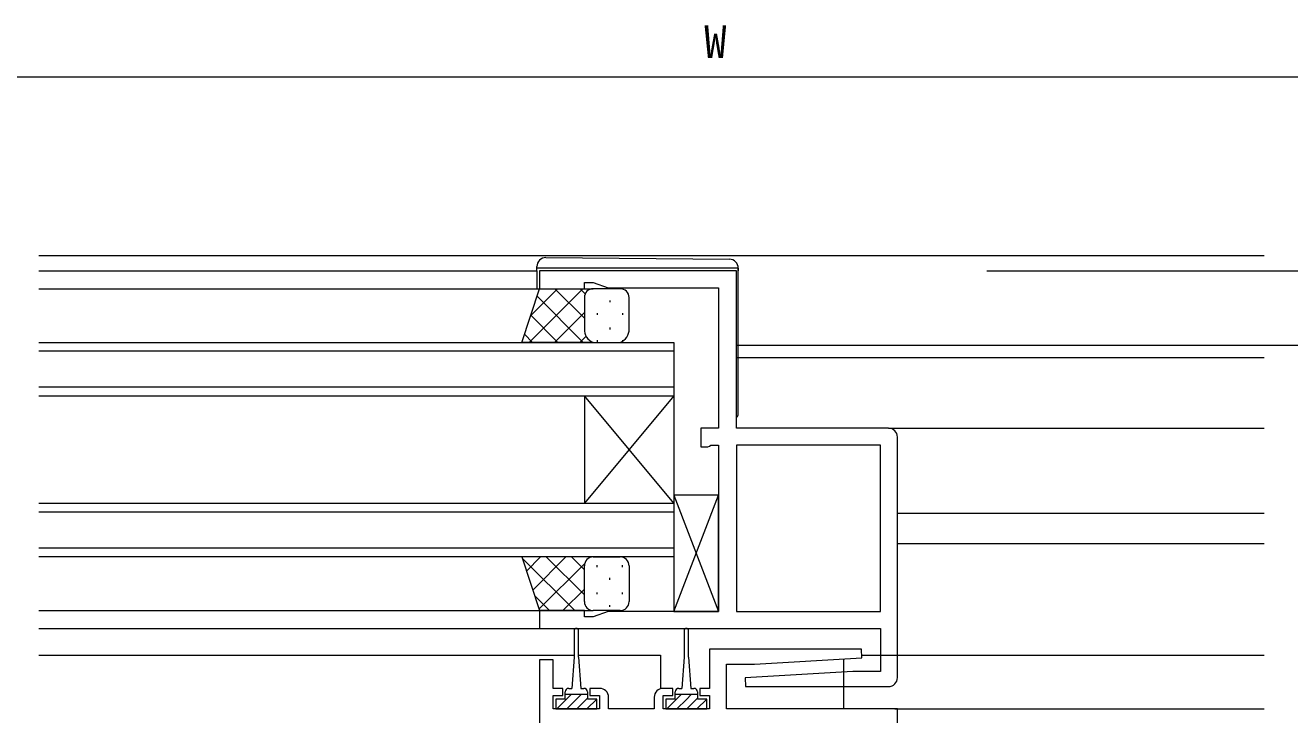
# Model space of a CAD drawing. Units: millimetres, scale not verified. Extents: x -594 to 539, y -420 to 386.
# Drawn here: x 115.9 to 257.2, y -48.6 to 28.5 of the extents above; entities that cross this region are included whole.
import ezdxf
from ezdxf.enums import TextEntityAlignment as Align

# ---------------------------------------------------------------- set-up
doc = ezdxf.new("R2010")
doc.units = ezdxf.units.MM
doc.header["$LTSCALE"] = 2
for name, color, linetype, lineweight in [('0-3_YKK_11', 7, 'Continuous', 9), ('0-4_YKK_12', 2, 'Continuous', 9), ('0-5_YKK_13', 4, 'Continuous', 9), ('0-7_YKK_D', 6, 'Continuous', 9), ('0-8_YSS_K', 3, 'Continuous', 9)]:
    doc.layers.add(name, color=color, linetype=linetype, lineweight=lineweight)
doc.styles.add('ＭＳ ゴシック', font='')
doc.styles.get('ＭＳ ゴシック').set_extended_font_data('MS Gothic')

msp = doc.modelspace()

# ---------------------------------------------------------------- linework, layer by layer
at = {"layer": '0-3_YKK_11'}
for p, q in [((173.363, 1.034), (173.363, -0.966)), ((195.363, 1.034), (173.363, 1.034)), ((195.363, -16.566), (195.363, 1.034)), ((173.363, -0.966), (178.363, -0.966)), ((178.363, -0.266), (179.363, -0.266)), ((178.363, -0.966), (178.363, -0.266)), ((179.363, -0.266), (181.012, -0.866)), ((181.012, -0.866), (193.363, -0.866)), ((193.363, -0.866), (193.363, -16.566)), ((191.363, -16.566), (191.363, -18.666)), ((193.363, -16.566), (191.363, -16.566)), ((212.363, -16.566), (195.363, -16.566)), ((213.363, -44.466), (213.363, -17.566)), ((191.363, -18.666), (192.163, -18.666)), ((192.163, -18.666), (192.336, -18.566)), ((192.336, -18.566), (192.51, -18.466)), ((192.51, -18.466), (193.363, -18.466)), ((193.363, -18.466), (193.363, -37.066)), ((211.463, -18.466), (195.363, -18.466)), ((195.363, -18.466), (195.363, -37.066)), ((195.363, -18.466), (195.363, -37.066)), ((211.463, -37.066), (211.463, -18.466)), ((173.363, -36.966), (173.363, -38.966)), ((178.363, -36.966), (173.363, -36.966)), ((178.363, -37.666), (178.363, -36.966)), ((179.363, -37.666), (178.363, -37.666)), ((181.012, -37.066), (179.363, -37.666)), ((193.363, -37.066), (181.012, -37.066)), ((195.363, -37.066), (211.463, -37.066)), ((173.363, -38.966), (211.463, -38.966)), ((211.463, -38.966), (211.463, -43.766)), ((192.363, -41.266), (192.363, -45.666)), ((209.348, -41.266), (192.363, -41.266)), ((197.363, -42.966), (209.377, -42.236)), ((209.377, -42.236), (209.348, -41.266)), ((174.863, -42.466), (173.363, -42.466)), ((173.363, -42.466), (173.363, -127.966)), ((174.863, -45.666), (174.863, -42.466)), ((194.263, -42.966), (197.363, -42.966)), ((194.263, -47.966), (194.263, -42.966)), ((208.363, -43.766), (196.349, -44.497)), ((211.463, -43.766), (208.363, -43.766)), ((196.349, -44.497), (196.378, -45.466)), ((175.963, -45.666), (174.863, -45.666)), ((174.863, -46.466), (175.963, -46.466)), ((174.863, -47.966), (174.863, -46.466)), ((175.963, -46.466), (175.963, -45.666)), ((178.963, -45.666), (178.963, -46.466)), ((180.063, -45.666), (178.963, -45.666)), ((178.963, -46.466), (180.063, -46.466)), ((180.063, -46.466), (180.063, -47.966)), ((188.263, -45.666), (187.163, -45.666)), ((187.163, -46.466), (188.263, -46.466)), ((187.163, -47.966), (187.163, -46.466)), ((188.263, -46.466), (188.263, -45.666)), ((191.263, -45.666), (191.263, -46.466)), ((192.363, -45.666), (191.263, -45.666)), ((191.263, -46.466), (192.363, -46.466)), ((192.363, -46.466), (192.363, -47.966)), ((196.378, -45.466), (212.363, -45.466)), ((180.063, -47.966), (174.863, -47.966)), ((181.063, -47.966), (181.063, -46.666)), ((186.163, -47.966), (181.063, -47.966)), ((186.163, -46.666), (186.163, -47.966)), ((192.363, -47.966), (187.163, -47.966)), ((213.363, -47.966), (194.263, -47.966)), ((213.363, -49.966), (213.363, -47.966))]:
    msp.add_line(p, q, dxfattribs=at)
for centre, start, end in [((212.363, -17.566), 0, 89.99998), ((212.363, -44.466), 270, 359.99998), ((180.063, -46.666), 0, 89.99998), ((187.163, -46.666), 90, 179.99998)]:
    msp.add_arc(centre, 1, start, end, dxfattribs=at)
at = {"layer": '0-4_YKK_12'}
for p, q in [((117.363, 1.034), (173.063, 1.034)), ((117.363, -0.966), (173.863, -0.966)), ((117.363, -6.966), (188.363, -6.966)), ((188.363, -6.966), (188.363, -12.966)), ((188.363, -7.966), (117.363, -7.966)), ((195.363, -7.266), (254.363, -7.266)), ((195.363, -8.666), (254.363, -8.666)), ((188.363, -11.966), (117.363, -11.966)), ((117.363, -12.966), (188.363, -12.966)), ((188.363, -24.966), (178.363, -12.966)), ((188.363, -12.966), (178.363, -24.966)), ((178.363, -12.966), (178.363, -24.966)), ((188.363, -12.966), (188.363, -24.966)), ((212.363, -16.566), (254.363, -16.566)), ((117.363, -24.966), (188.363, -24.966)), ((188.363, -24.966), (188.363, -30.966)), ((188.363, -25.966), (117.363, -25.966)), ((213.363, -26.066), (254.363, -26.066)), ((213.363, -29.466), (254.363, -29.466)), ((117.363, -29.966), (188.363, -29.966)), ((188.363, -30.966), (117.363, -30.966)), ((117.363, -36.966), (173.863, -36.966)), ((117.363, -38.966), (173.663, -38.966)), ((117.363, -41.966), (177.213, -41.966)), ((177.713, -41.966), (186.863, -41.966)), ((186.863, -41.966), (186.863, -45.712)), ((207.363, -47.966), (207.363, -42.359)), ((209.321, -41.966), (254.363, -41.966)), ((213.063, -47.966), (254.363, -47.966))]:
    msp.add_line(p, q, dxfattribs=at)
at = {"layer": '0-5_YKK_13'}
for p, q in [((174.072, 2.512), (194.572, 2.334)), ((173.063, 1.025), (173.063, 1.325)), ((173.063, 1.025), (173.063, -0.966)), ((195.563, 1.325), (195.067, 1.325)), ((195.563, 1.334), (195.563, 1.325)), ((195.563, -14.966), (195.563, 1.325)), ((195.563, 1.325), (195.563, 1.025)), ((171.363, -6.966), (173.363, -0.966)), ((172.18, -6.966), (178.18, -0.966)), ((172.369, -3.95), (175.352, -0.966)), ((173.363, -0.966), (179.363, -0.966)), ((175.057, -0.966), (178.363, -4.273)), ((177.885, -0.966), (178.459, -1.54)), ((182.363, -0.966), (179.363, -0.966)), ((173.079, -1.818), (178.228, -6.966)), ((178.363, -1.966), (178.363, -5.466)), ((178.363, -1.966), (178.363, -5.466)), ((181.193, -2.286), (181.193, -2.487)), ((183.363, -5.466), (183.363, -1.966)), ((172.372, -3.939), (175.4, -6.966)), ((175.009, -6.966), (178.363, -3.612)), ((179.778, -3.702), (179.778, -3.901)), ((182.608, -3.702), (182.608, -3.902)), ((178.363, -5.467), (178.363, -5.517)), ((181.193, -5.316), (181.193, -5.517)), ((179.363, -6.966), (171.363, -6.966)), ((171.665, -6.06), (172.571, -6.966)), ((177.837, -6.966), (178.546, -6.257)), ((179.363, -6.966), (182.363, -6.966)), ((179.778, -6.732), (179.778, -6.931)), ((182.608, -6.732), (182.608, -6.85)), ((188.363, -24.066), (188.363, -37.066)), ((193.363, -24.066), (188.363, -24.066)), ((188.363, -24.066), (193.363, -37.066)), ((188.363, -37.066), (193.363, -24.066)), ((193.363, -37.066), (193.363, -24.066)), ((171.363, -30.966), (173.363, -36.966)), ((179.363, -30.966), (171.363, -30.966)), ((171.404, -31.091), (177.28, -36.966)), ((171.89, -32.548), (173.471, -30.966)), ((172.597, -34.669), (176.3, -30.966)), ((174.109, -30.966), (178.363, -35.221)), ((176.937, -30.966), (178.363, -32.392)), ((179.09, -31.004), (179.128, -30.966)), ((179.363, -30.966), (182.363, -30.966)), ((173.304, -36.79), (178.401, -31.694)), ((178.363, -35.966), (178.363, -31.966)), ((178.363, -35.966), (178.363, -31.966)), ((179.778, -32.101), (179.778, -31.901)), ((182.608, -32.101), (182.608, -31.901)), ((183.363, -31.966), (183.363, -35.966)), ((181.193, -33.516), (181.193, -33.316)), ((172.819, -35.333), (174.452, -36.966)), ((175.957, -36.966), (178.363, -34.56)), ((179.778, -35.131), (179.778, -34.931)), ((182.608, -35.131), (182.608, -34.931)), ((181.193, -36.546), (181.193, -36.346)), ((173.363, -36.966), (179.363, -36.966)), ((178.785, -36.966), (178.899, -36.852)), ((182.363, -36.966), (179.363, -36.966)), ((188.363, -37.066), (193.363, -37.066)), ((177.213, -39.216), (177.213, -42.166)), ((177.713, -42.166), (177.713, -39.216)), ((189.513, -39.216), (189.513, -42.166)), ((190.013, -42.166), (190.013, -39.216)), ((177.213, -42.166), (176.963, -45.666)), ((177.713, -42.166), (177.963, -45.666)), ((189.513, -42.166), (189.263, -45.666)), ((190.013, -42.166), (190.263, -45.666)), ((176.873, -46.366), (175.273, -47.966)), ((176.213, -46.866), (176.213, -46.066)), ((178.713, -46.366), (176.213, -46.366)), ((176.613, -45.666), (176.963, -45.666)), ((177.996, -46.366), (177.463, -46.899)), ((177.963, -45.666), (178.313, -45.666)), ((178.713, -46.066), (178.713, -46.866)), ((189.173, -46.366), (187.573, -47.966)), ((188.513, -46.866), (188.513, -46.066)), ((191.013, -46.366), (188.513, -46.366)), ((188.913, -45.666), (189.263, -45.666)), ((190.296, -46.366), (189.763, -46.899)), ((190.263, -45.666), (190.613, -45.666)), ((191.013, -46.066), (191.013, -46.866)), ((175.163, -46.866), (175.163, -47.966)), ((176.213, -46.866), (175.163, -46.866)), ((175.251, -46.866), (175.163, -46.954)), ((175.163, -47.966), (179.763, -47.966)), ((177.463, -46.899), (176.396, -47.966)), ((178.713, -46.772), (177.519, -47.966)), ((179.741, -46.866), (178.641, -47.966)), ((179.763, -46.866), (178.713, -46.866)), ((179.763, -47.966), (179.763, -46.866)), ((187.463, -46.866), (187.463, -47.966)), ((188.513, -46.866), (187.463, -46.866)), ((187.551, -46.866), (187.463, -46.954)), ((187.463, -47.966), (192.063, -47.966)), ((189.763, -46.899), (188.696, -47.966)), ((191.013, -46.772), (189.819, -47.966)), ((192.041, -46.866), (190.941, -47.966)), ((192.063, -46.866), (191.013, -46.866)), ((192.063, -47.966), (192.063, -46.866))]:
    msp.add_line(p, q, dxfattribs=at)
msp.add_lwpolyline([(195.067, 1.325), (173.567, 1.325), (173.063, 1.325), (173.063, 1.513)], dxfattribs=at)
for centre, radius, start, end in [((174.063, 1.513), 1, 89.5, 180), ((194.563, 1.334), 1, 0, 89.5), ((179.363, -1.966), 1, 90.00009, 180.00009), ((179.363, -1.966), 1, 90.00009, 180.00009), ((182.363, -1.966), 1, 0.00009, 90.00009), ((179.895, -5.528), 1.534, 177.68848, 249.69221), ((179.895, -5.528), 1.534, 177.68848, 249.69221), ((181.831, -5.528), 1.534, 290.30794, 2.31165), ((195.063, -14.966), 0.5, 306.86983, 0), ((179.363, -31.966), 1, 89.99989, 179.99989), ((179.363, -31.966), 1, 89.99989, 179.99989), ((182.363, -31.966), 1, 359.99989, 89.99989), ((179.363, -35.966), 1, 179.99989, 269.99989), ((179.363, -35.966), 1, 179.99989, 269.99989), ((182.363, -35.966), 1, 269.99989, 359.99989), ((177.463, -39.216), 0.25, 0, 180), ((189.763, -39.216), 0.25, 0, 180), ((176.613, -46.066), 0.4, 90, 180), ((178.313, -46.066), 0.4, 0, 90), ((188.913, -46.066), 0.4, 90, 180), ((190.613, -46.066), 0.4, 0, 90)]:
    msp.add_arc(centre, radius, start, end, dxfattribs=at)
at = {"layer": '0-7_YKK_D'}
for p, q in [((50.363, 22.734), (336.363, 22.734)), ((223.363, 1.034), (277.363, 1.034)), ((223.363, -7.266), (277.363, -7.266))]:
    msp.add_line(p, q, dxfattribs=at)
at = {"layer": '0-8_YSS_K'}
msp.add_line((117.363, 2.734), (254.363, 2.734), dxfattribs=at)

# ---------------------------------------------------------------- texts
at = {"layer": '0-7_YKK_D', "color": 4, "style": 'ＭＳ ゴシック'}
msp.add_text('W', height=3.666, dxfattribs=at).set_placement((191.763, 23.734), align=Align.BOTTOM_LEFT)

doc.saveas('drawing.dxf')
